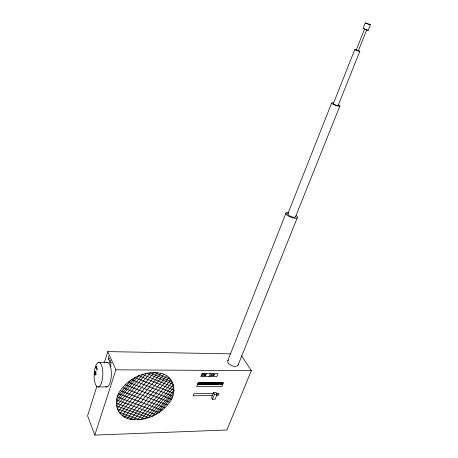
<?xml version="1.0" encoding="UTF-8"?>
<svg xmlns="http://www.w3.org/2000/svg" width="458" height="458" viewBox="0 0 458 458"><rect width="100%" height="100%" fill="white"/><g stroke="black" fill="none" stroke-linecap="round" stroke-linejoin="round"><path stroke-width="0.69" d="M211.693 375.841L211.848 374.094L210.279 375.904M108.661 355.998L108.162 359.982L109.588 358.225M213.886 375.772L214.321 374.14L213.256 375.789L213.205 374.1L212.558 375.778M96.941 386.065L87.587 415.801L94.783 435.1L226.899 429.993L251.362 370.614L241.532 355.82M104.166 363.091L107.779 351.601L230.374 353.857M111.397 362.421L110.493 365.266L111.054 366.543M94.783 435.1L115.908 369.812L107.779 351.601M197.673 384.548L198.337 382.802M197.999 384.548L198.663 382.802M198.423 384.548L199.093 382.796M201.835 376.012L202.596 374.02L204.062 374.026M198.938 384.543L199.602 382.796M199.35 384.543L200.014 382.796M199.762 384.543L200.427 382.796M200.175 384.537L200.839 382.791M200.581 384.537L201.251 382.791M203.942 375.938L204.674 374.031L204.755 375.881L206.197 374.077L205.505 375.886M200.993 384.537L201.663 382.791M201.406 384.531L202.07 382.791M201.812 384.531L202.482 382.785M202.316 384.531L202.986 382.785M202.825 384.525L203.489 382.785M203.329 384.525L203.993 382.785M203.833 384.52L204.497 382.779M204.331 384.52L205.001 382.779M204.835 384.52L205.505 382.779M205.339 384.514L206.008 382.774M205.842 384.514L206.512 382.774M210.279 373.585L209.134 376.556L216.84 376.562L217.991 373.614L201.989 373.556L200.879 376.487L209.157 376.499M206.34 384.508L207.016 382.774M206.844 384.508L207.514 382.774M207.342 384.508L208.018 382.768M207.846 384.502L208.516 382.768M208.344 384.502L209.02 382.768M208.848 384.497L209.518 382.762M209.346 384.497L210.016 382.762M209.844 384.497L210.52 382.762M210.342 384.491L211.018 382.762M210.84 384.491L211.516 382.756M211.338 384.485L212.014 382.756M211.836 384.485L212.512 382.756M212.335 384.485L213.01 382.751M212.833 384.48L213.508 382.751M213.331 384.48L214.006 382.751M213.823 384.474L214.499 382.751M214.321 384.474L214.997 382.745M214.813 384.474L215.495 382.745M215.312 384.468L215.987 382.745M215.804 384.468L216.485 382.745M216.302 384.462L216.977 382.739M213.491 392.615L211.533 397.601L212.478 399.25L215.14 399.21L217.109 394.224L216.153 392.586L213.491 392.615L214.447 394.252L212.478 399.25M216.794 384.462L217.47 382.739M217.287 384.462L217.968 382.739M218.46 382.733L217.762 384.514L218.351 384.508L219.05 382.733M227.792 360.732L285.992 213.039M218.964 384.348L219.6 382.733M219.514 384.342L220.149 382.728M220.063 384.342L220.699 382.728M287.796 213.966L331.644 103.05M220.47 384.336L221.111 382.728M220.882 384.336L221.517 382.728M221.294 384.336L221.93 382.722M221.666 384.336L222.307 382.722M222.044 384.331L222.68 382.722M363.074 28.465L365.289 22.9L370.413 24.806L368.215 30.308L365.186 29.501L363.32 28.407M333.344 103.651L354.813 49.493M222.416 384.331L223.057 382.722M366.744 29.776L358.374 50.764L357.389 50.563L356.25 50.008L364.597 29.003M338.204 105.374L359.816 51.279M295.559 216.663L339.899 105.975M238.103 365.078L297.368 217.596M368.186 30.371L367.763 30.005M370.413 24.806L365.261 22.957M120.305 390.605C112.399 401.111 116.676 417.175 130.536 419.282C145.449 421.744 160.953 414.284 169.66 402.187C177.618 392.466 174.154 375.846 160.873 373.316C145.478 370.121 129.15 377.942 120.305 390.605L164.966 407.792M118.57 411.198L150.172 372.858L172.208 382.035L141.093 419.368M120.013 413.585L153.951 372.457L170.949 379.573L137.411 419.86M157.42 372.886L122.309 415.372L133.982 419.568L168.813 377.667M124.593 417.152L160.873 373.316M127.576 418.217L163.781 374.541M130.536 419.282L166.666 375.755M213.147 393.491L193.974 393.708L193.179 395.792L212.34 395.552M216.451 393.456L219.044 393.428L218.226 395.477L216.291 395.5M214.447 394.252L217.109 394.224M98.533 386.941L107.006 386.895M211.218 374.821L211.785 374.821M202.218 375.016L203.684 375.022M115.908 369.812L251.362 370.614M98.298 362.536L107.859 362.644M366.64 29.799L364.654 29.06M356.965 50.117L358.013 50.529M119.292 412.389L139.261 419.608M118.771 393.754L161.977 410.213M122.721 387.651L167.313 404.992M125.148 384.697L169.66 402.187M128.286 382.149L171.212 399.193M238.223 364.299A5.593 2.948 22.5 0 1 231.748 365.621A5.593 2.948 22.5 0 1 228.284 360.108M106.703 362.627A12.217 4.443 -88.1 0 1 111.351 374.976A12.217 4.443 -88.1 0 1 105.85 386.792M296.297 215.598A6.126 2.067 21.4 0 1 295.089 218.271A6.126 2.067 21.4 0 1 287.029 215.042A6.126 2.067 21.4 0 1 288.294 212.398M295.433 216.239A4.133 1.397 21.4 0 1 291.116 216.6A4.133 1.397 21.4 0 1 288.351 213.422M338.559 104.853A4.408 0.859 20.8 0 1 338.559 106.204A4.408 0.859 20.8 0 1 332.491 103.874A4.408 0.859 20.8 0 1 333.573 102.941M338.096 105.197A2.593 0.504 20.8 0 1 335.559 104.974A2.593 0.504 20.8 0 1 333.619 103.479M358.408 50.472A2.674 0.332 20.5 0 1 359.204 51.319A2.674 0.332 20.5 0 1 355.236 49.819A2.674 0.332 20.5 0 1 356.501 49.75M96.232 366.434L95.854 367.642L96.93 370.224L97.308 369.016L96.232 366.434M94.995 371.346L94.743 372.148L95.865 374.879L96.117 374.077L94.995 371.346M95.751 371.472L94.823 374.455L95.127 375.188L96.054 372.205L95.751 371.472M198.119 382.802L196.711 386.512L221.987 386.363L223.43 382.722L198.119 382.802M131.423 379.602L117.248 396.891L158.989 412.629L172.769 396.181L131.423 379.602M135.053 377.65L116.704 400.006L155.554 414.519L173.416 393.17L135.053 377.65M138.677 375.703L116.172 403.103L152.113 416.408L174.074 390.147L138.677 375.703M142.53 374.478L116.647 405.96L148.444 417.639L173.771 387.325L142.53 374.478M146.371 373.264L117.128 408.799L144.762 418.875L173.462 384.485L146.371 373.264M110.401 362.335A1.551 0.573 -87.8 0 0 110.109 359.856A1.551 0.573 -87.8 0 0 109.433 361.98A1.551 0.573 -87.8 0 0 110.401 362.335M101.687 382.247A12.286 4.357 -88 0 0 99.432 362.553A12.286 4.357 -88 0 0 94.296 379.367A12.286 4.357 -88 0 0 101.687 382.247"/></g></svg>
